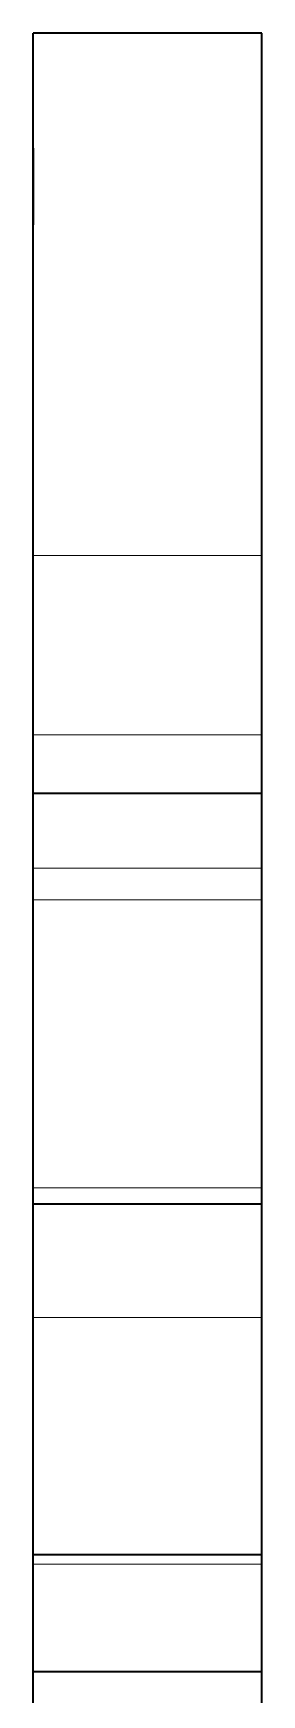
# Model space of a CAD drawing. Extents: x 155 to 1176, y 87 to 946.
# Drawn here: x 432.1 to 449.8, y 401 to 529.3 of the extents above; entities that cross this region are included whole.
import ezdxf

# ---------------------------------------------------------------- set-up
doc = ezdxf.new("R2010")
doc.units = 0

msp = doc.modelspace()

# ---------------------------------------------------------------- linework, layer by layer
at = {"color": 7, "lineweight": 35}
for p, q in [((432.13, 489), (432.13, 529.32)), ((449.83, 489), (449.83, 529.32))]:
    msp.add_line(p, q, dxfattribs=at)
at = {"color": 7, "lineweight": 35, "ltscale": 0.4425}
for p, q in [((449.83, 529.32), (432.13, 529.32)), ((449.83, 470.62), (432.13, 470.62)), ((449.83, 438.92), (432.13, 438.92)), ((449.83, 411.82), (432.13, 411.82)), ((449.83, 402.81), (432.13, 402.81))]:
    msp.add_line(p, q, dxfattribs=at)
at = {"color": 7, "lineweight": 35, "ltscale": 0.027089}
msp.add_line((432.13, 520.44), (432.13, 521.53), dxfattribs=at)
at = {"color": 7, "lineweight": 35, "ltscale": 0.002927}
msp.add_line((432.13, 520.44), (432.13, 520.33), dxfattribs=at)
at = {"color": 7, "lineweight": 35, "ltscale": 0.144972}
msp.add_line((432.13, 520.33), (432.13, 514.53), dxfattribs=at)
at = {"color": 7, "lineweight": 35, "ltscale": 0.346059}
for p, q in [((432.13, 475.15), (432.13, 489)), ((449.83, 475.15), (449.83, 489))]:
    msp.add_line(p, q, dxfattribs=at)
at = {"color": 7, "lineweight": 13, "ltscale": 0.4425}
for p, q in [((449.83, 489), (432.13, 489)), ((449.83, 475.15), (432.13, 475.15)), ((449.83, 464.85), (432.13, 464.85)), ((449.83, 462.4), (432.13, 462.4)), ((449.83, 440.18), (432.13, 440.18)), ((449.83, 430.15), (432.13, 430.15)), ((449.83, 411.1), (432.13, 411.1))]:
    msp.add_line(p, q, dxfattribs=at)
at = {"color": 7, "lineweight": 35, "ltscale": 0.113409}
msp.add_line((432.13, 470.62), (432.13, 475.15), dxfattribs=at)
at = {"color": 7, "lineweight": 35, "ltscale": 0.113404}
msp.add_line((449.83, 470.62), (449.83, 475.15), dxfattribs=at)
at = {"color": 7, "lineweight": 35, "ltscale": 0.144099}
for p, q in [((432.13, 464.85), (432.13, 470.62)), ((449.83, 464.85), (449.83, 470.62))]:
    msp.add_line(p, q, dxfattribs=at)
at = {"color": 7, "lineweight": 35, "ltscale": 0.061288}
for p, q in [((432.13, 462.4), (432.13, 464.85)), ((449.83, 462.4), (449.83, 464.85))]:
    msp.add_line(p, q, dxfattribs=at)
at = {"color": 7, "lineweight": 35, "ltscale": 0.253249}
for p, q in [((432.13, 452.27), (432.13, 462.4)), ((449.83, 452.27), (449.83, 462.4))]:
    msp.add_line(p, q, dxfattribs=at)
at = {"color": 7, "lineweight": 35, "ltscale": 0.30241}
for p, q in [((432.13, 440.18), (432.13, 452.27)), ((449.83, 440.18), (449.83, 452.27))]:
    msp.add_line(p, q, dxfattribs=at)
at = {"color": 7, "lineweight": 35, "ltscale": 0.031445}
for p, q in [((432.13, 438.92), (432.13, 440.18)), ((449.83, 438.92), (449.83, 440.18))]:
    msp.add_line(p, q, dxfattribs=at)
at = {"color": 7, "lineweight": 35, "ltscale": 0.11473}
for p, q in [((432.13, 434.33), (432.13, 438.92)), ((449.83, 434.33), (449.83, 438.92))]:
    msp.add_line(p, q, dxfattribs=at)
at = {"color": 7, "lineweight": 35, "ltscale": 0.104378}
for p, q in [((432.13, 430.15), (432.13, 434.33)), ((449.83, 430.15), (449.83, 434.33))]:
    msp.add_line(p, q, dxfattribs=at)
at = {"color": 7, "lineweight": 35, "ltscale": 0.459753}
msp.add_line((432.13, 411.76), (432.13, 430.15), dxfattribs=at)
at = {"color": 7, "lineweight": 35, "ltscale": 0.45831}
msp.add_line((449.83, 411.82), (449.83, 430.15), dxfattribs=at)
at = {"color": 7, "lineweight": 35, "ltscale": 0.018014}
for p, q in [((432.13, 411.1), (432.13, 411.82)), ((449.83, 411.1), (449.83, 411.82))]:
    msp.add_line(p, q, dxfattribs=at)
at = {"color": 7, "lineweight": 35, "ltscale": 0.207321}
for p, q in [((432.13, 402.81), (432.13, 411.1)), ((449.83, 402.81), (449.83, 411.1))]:
    msp.add_line(p, q, dxfattribs=at)
at = {"color": 7, "lineweight": 35, "ltscale": 0.097367}
for p, q in [((432.13, 398.91), (432.13, 402.81)), ((449.83, 398.91), (449.83, 402.81))]:
    msp.add_line(p, q, dxfattribs=at)

doc.saveas('drawing.dxf')
